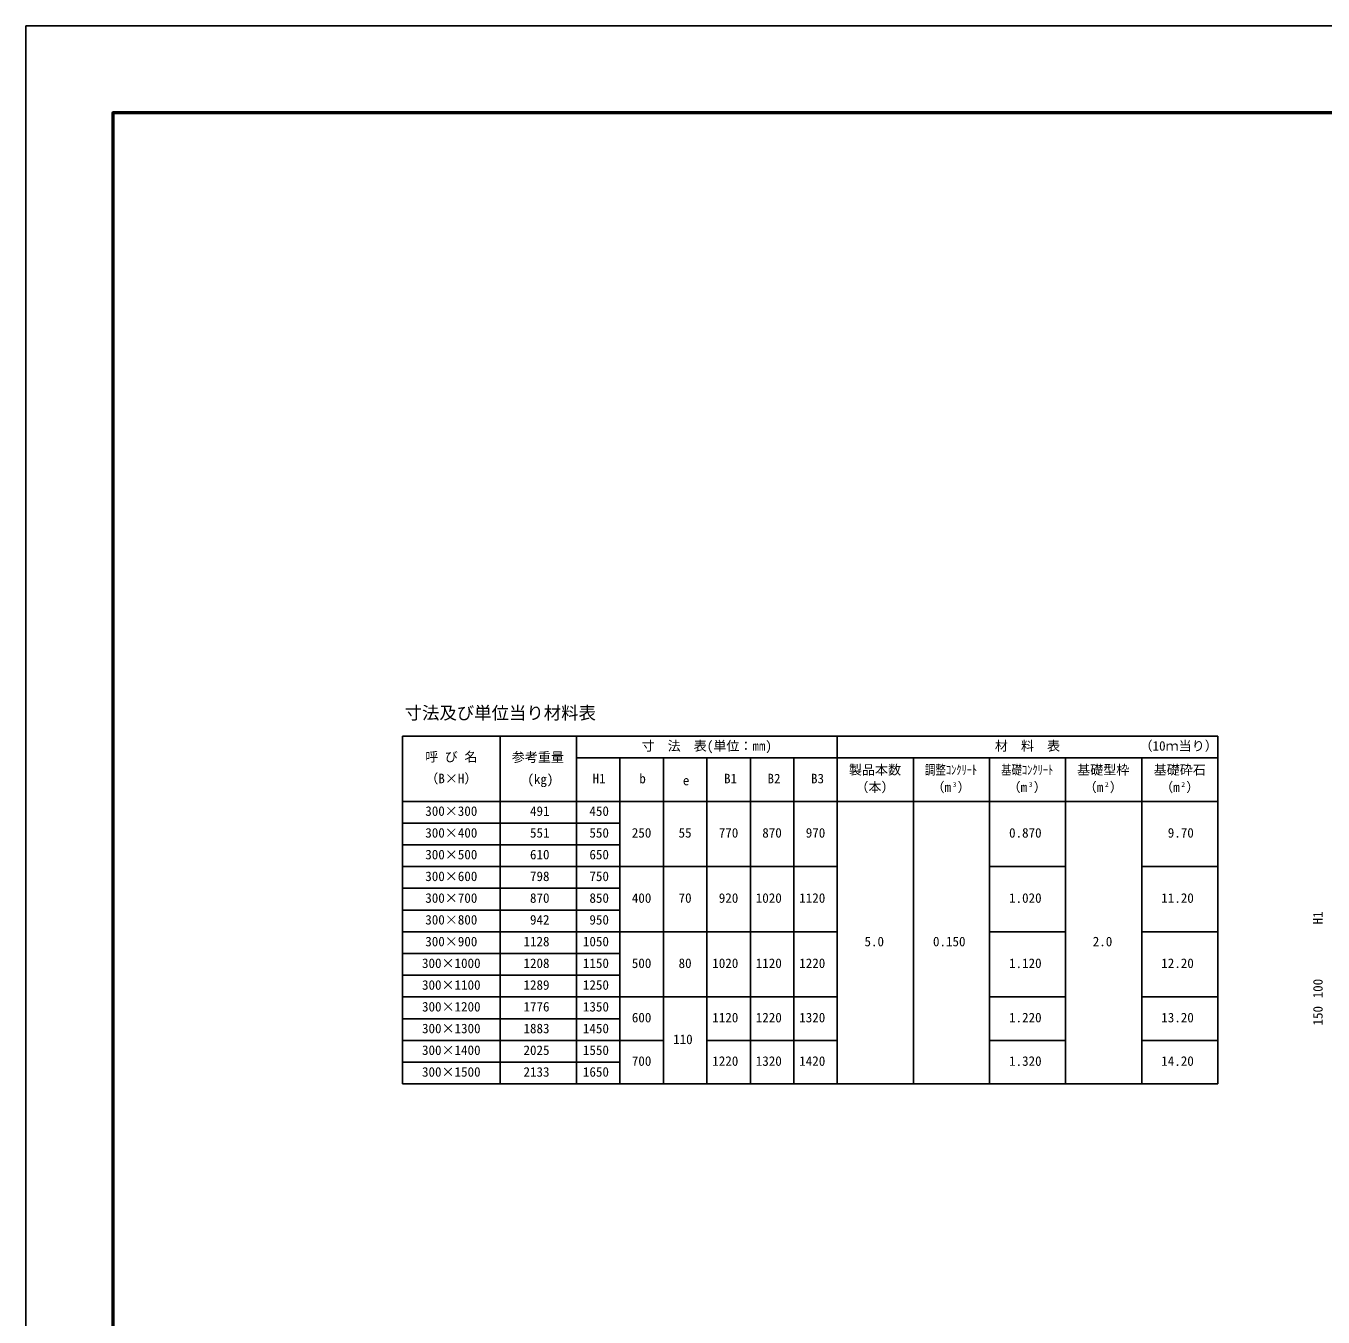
# Model space of a CAD drawing. Units: millimetres, scale not verified. Extents: x -16800 to 16800, y -5940 to 5940.
# Drawn here: x -16800 to -10834, y 0 to 5940 of the extents above; entities that cross this region are included whole.
import ezdxf
from ezdxf.enums import TextEntityAlignment as Align

# ---------------------------------------------------------------- set-up
doc = ezdxf.new("R2010")
doc.units = ezdxf.units.MM
doc.header["$LTSCALE"] = 20
for name, color, linetype, lineweight in [('0-0_DIM', 7, 'Continuous', 25), ('0-1_Defpoints', 5, 'Continuous', 25), ('0-3_HYO', 3, 'Continuous', 25), ('0-4_HYO2', 4, 'Continuous', 25), ('0-6_TXT', 7, 'Continuous', 25), ('0-7_WAKU', 3, 'Continuous', 25)]:
    doc.layers.add(name, color=color, linetype=linetype, lineweight=lineweight)
doc.styles.add('ＭＳ ゴシック', font='')
doc.styles.get('ＭＳ ゴシック').set_extended_font_data('MS Gothic')

msp = doc.modelspace()

# ---------------------------------------------------------------- linework, layer by layer
at = {"layer": '0-1_Defpoints'}
msp.add_lwpolyline([(-16800, -5940), (0, -5940), (0, 5940), (-16800, 5940)], close=True, dxfattribs=at)
at = {"layer": '0-3_HYO'}
for p, q in [((-15068.34, 2672.64), (-11318.34, 2672.64)), ((-15068.34, 2672.64), (-15068.34, 1072.64)), ((-14618.34, 2672.64), (-14618.34, 1072.64)), ((-14268.34, 2672.64), (-14268.34, 1072.64)), ((-13068.34, 2672.64), (-13068.34, 1072.64)), ((-11318.34, 2672.64), (-11318.34, 1072.64)), ((-14268.34, 2572.64), (-11318.34, 2572.64)), ((-14068.34, 2572.64), (-14068.34, 1072.64)), ((-13868.34, 2572.64), (-13868.34, 1072.64)), ((-13668.34, 2572.64), (-13668.34, 1072.64)), ((-13468.34, 2572.64), (-13468.34, 1072.64)), ((-13268.34, 2572.64), (-13268.34, 1072.64)), ((-12718.34, 2572.64), (-12718.34, 1072.64)), ((-12368.34, 2572.64), (-12368.34, 1072.64)), ((-12018.34, 2572.64), (-12018.34, 1072.64)), ((-11668.34, 2572.64), (-11668.34, 1072.64)), ((-15068.34, 2372.64), (-11318.34, 2372.64)), ((-15068.34, 1072.64), (-11318.34, 1072.64))]:
    msp.add_line(p, q, dxfattribs=at)
at = {"layer": '0-4_HYO2'}
for p, q in [((-15068.34, 2272.64), (-14068.34, 2272.64)), ((-15068.34, 2172.64), (-14068.34, 2172.64)), ((-15068.34, 2072.64), (-13068.34, 2072.64)), ((-12368.34, 2072.64), (-12018.34, 2072.64)), ((-11668.34, 2072.64), (-11318.34, 2072.64)), ((-15068.34, 1972.64), (-14068.34, 1972.64)), ((-15068.34, 1872.64), (-14068.34, 1872.64)), ((-15068.34, 1772.64), (-13068.34, 1772.64)), ((-12368.34, 1772.64), (-12018.34, 1772.64)), ((-11668.34, 1772.64), (-11318.34, 1772.64)), ((-15068.34, 1672.64), (-14068.34, 1672.64)), ((-15068.34, 1572.64), (-14068.34, 1572.64)), ((-15068.34, 1472.64), (-13068.34, 1472.64)), ((-12368.34, 1472.64), (-12018.34, 1472.64)), ((-11668.34, 1472.64), (-11318.34, 1472.64)), ((-15068.34, 1372.64), (-14068.34, 1372.64)), ((-15068.34, 1272.64), (-13868.34, 1272.64)), ((-13668.34, 1272.21), (-13068.34, 1272.21)), ((-12368.34, 1272.21), (-12018.34, 1272.21)), ((-11668.34, 1272.21), (-11318.34, 1272.21)), ((-15068.34, 1172.64), (-14068.34, 1172.64))]:
    msp.add_line(p, q, dxfattribs=at)
at = {"layer": '0-7_WAKU', "lineweight": 50}
msp.add_lwpolyline([(-16400, -5540), (-400, -5540), (-400, 5540), (-16400, 5540)], close=True, dxfattribs=at)

# ---------------------------------------------------------------- texts
at = {"layer": '0-0_DIM', "style": 'ＭＳ ゴシック'}
for s, p in [('H1', (-10823, 1806.33)), ('100', (-10823, 1466.33)), ('150', (-10823, 1341.33))]:
    msp.add_text(s, height=43.99, rotation=90, dxfattribs=at).set_placement(p, align=Align.BOTTOM_LEFT)
at = {"layer": '0-6_TXT', "style": 'ＭＳ ゴシック'}
for s, height, p in [('寸法及び単位当り材料表', 58.65, (-15058.34, 2732.64)), ('寸  法  表(単位：㎜)', 43.99, (-13968.34, 2592.64)), ('材  料  表', 43.99, (-12343.34, 2592.64)), ('（', 43.99, (-11678.34, 2592.64)), ('1', 43.99, (-11618.34, 2592.64)), ('0', 43.99, (-11588.34, 2592.64)), ('ｍ', 43.99, (-11558.34, 2592.64)), ('当', 43.99, (-11498.34, 2592.64)), ('り', 43.99, (-11438.34, 2592.64)), ('）', 43.99, (-11378.34, 2592.64)), ('呼 び 名', 43.99, (-14963.34, 2542.64)), ('参考重量', 43.99, (-14565.73, 2540.81)), ('（B×H）', 43.99, (-14963.34, 2442.64)), ('製品本数', 43.99, (-13015.13, 2482.64)), ('基礎型枠', 43.99, (-11965.13, 2482.64)), ('基礎砕石', 43.99, (-11613.34, 2482.64)), ('(kg)', 43.99, (-14493.7, 2439.29)), ('H1', 43.99, (-14193.84, 2442.33)), ('b', 43.99, (-13978.84, 2442.33)), ('e', 43.99, (-13778.84, 2433.5)), ('B1', 43.99, (-13589.35, 2442.33)), ('B2', 43.99, (-13389.35, 2442.33)), ('B3', 43.99, (-13189.35, 2442.33)), ('（本）', 43.99, (-12985.13, 2402.64)), ('（m ）', 43.99, (-12635.13, 2402.64)), ('3', 21.99, (-12537.65, 2432.64)), ('（m ）', 43.99, (-12285.13, 2402.64)), ('3', 21.99, (-12187.65, 2432.64)), ('（m ）', 43.99, (-11935.13, 2402.64)), ('2', 21.99, (-11837.65, 2432.64)), ('（m ）', 43.99, (-11583.34, 2402.64)), ('2', 21.99, (-11485.85, 2432.64)), ('300×300', 43.99, (-14963.34, 2292.64)), (' 491', 43.99, (-14511.67, 2292.64)), (' 450', 43.99, (-14238.34, 2292.64)), ('300×400', 43.99, (-14963.34, 2192.64)), (' 551', 43.99, (-14511.67, 2192.64)), (' 550', 43.99, (-14238.34, 2192.64)), ('250', 43.99, (-14013.34, 2192.64)), ('55', 43.99, (-13798.34, 2192.64)), (' 770', 43.99, (-13643.34, 2192.64)), (' 870', 43.99, (-13443.34, 2192.64)), (' 970', 43.99, (-13243.34, 2192.64)), ('0.870', 43.99, (-12278.34, 2192.64)), (' 9.70', 43.99, (-11578.34, 2192.64)), ('300×500', 43.99, (-14963.34, 2092.64)), (' 610', 43.99, (-14511.67, 2092.64)), (' 650', 43.99, (-14238.34, 2092.64)), ('300×600', 43.99, (-14963.34, 1992.64)), (' 798', 43.99, (-14511.67, 1992.64)), (' 750', 43.99, (-14238.34, 1992.64)), ('300×700', 43.99, (-14963.34, 1892.64)), (' 870', 43.99, (-14511.67, 1892.64)), (' 850', 43.99, (-14238.34, 1892.64)), ('400', 43.99, (-14013.34, 1892.64)), ('70', 43.99, (-13798.34, 1892.64)), (' 920', 43.99, (-13643.34, 1892.64)), ('1020', 43.99, (-13443.34, 1892.64)), ('1120', 43.99, (-13243.34, 1892.64)), ('1.020', 43.99, (-12278.34, 1892.64)), ('11.20', 43.99, (-11578.34, 1892.64)), ('300×800', 43.99, (-14963.34, 1792.64)), (' 942', 43.99, (-14511.67, 1792.64)), (' 950', 43.99, (-14238.34, 1792.64)), ('300×900', 43.99, (-14963.34, 1692.64)), ('1128', 43.99, (-14511.67, 1692.64)), ('1050', 43.99, (-14238.34, 1692.64)), ('5.0', 43.99, (-12943.34, 1692.64)), ('0.150', 43.99, (-12628.34, 1692.64)), ('2.0', 43.99, (-11893.34, 1692.64)), ('300×1000', 43.99, (-14978.34, 1592.64)), ('1208', 43.99, (-14511.67, 1592.64)), ('1150', 43.99, (-14238.34, 1592.64)), ('500', 43.99, (-14013.34, 1592.64)), ('80', 43.99, (-13798.34, 1592.64)), ('1020', 43.99, (-13643.34, 1592.64)), ('1120', 43.99, (-13443.34, 1592.64)), ('1220', 43.99, (-13243.34, 1592.64)), ('1.120', 43.99, (-12278.34, 1592.64)), ('12.20', 43.99, (-11578.34, 1592.64)), ('300×1100', 43.99, (-14978.34, 1492.64)), ('1289', 43.99, (-14511.67, 1492.64)), ('1250', 43.99, (-14238.34, 1492.64)), ('300×1200', 43.99, (-14978.34, 1392.64)), ('1776', 43.99, (-14511.67, 1392.64)), ('1350', 43.99, (-14238.34, 1392.64)), ('600', 43.99, (-14013.34, 1342.64)), ('1120', 43.99, (-13643.34, 1342.64)), ('1220', 43.99, (-13443.34, 1342.64)), ('1320', 43.99, (-13243.34, 1342.64)), ('1.220', 43.99, (-12278.34, 1342.64)), ('13.20', 43.99, (-11578.34, 1342.64)), ('300×1300', 43.99, (-14978.34, 1292.64)), ('1883', 43.99, (-14511.67, 1292.64)), ('1450', 43.99, (-14238.34, 1292.64)), ('110', 43.99, (-13823.34, 1242.64)), ('300×1400', 43.99, (-14978.34, 1192.64)), ('2025', 43.99, (-14511.67, 1192.64)), ('1550', 43.99, (-14238.34, 1192.64)), ('700', 43.99, (-14013.34, 1142.64)), ('1220', 43.99, (-13643.34, 1142.64)), ('1320', 43.99, (-13443.34, 1142.64)), ('1420', 43.99, (-13243.34, 1142.64)), ('1.320', 43.99, (-12278.34, 1142.64)), ('14.20', 43.99, (-11578.34, 1142.64)), ('300×1500', 43.99, (-14978.34, 1092.64)), ('2133', 43.99, (-14511.67, 1092.64)), ('1650', 43.99, (-14238.34, 1092.64))]:
    msp.add_text(s, height=height, dxfattribs=at).set_placement(p, align=Align.BOTTOM_LEFT)
at = {"layer": '0-6_TXT', "style": 'ＭＳ ゴシック', "width": 0.8}
for s, p in [('調整ｺﾝｸﾘｰﾄ', (-12665.13, 2482.64)), ('基礎ｺﾝｸﾘｰﾄ', (-12315.13, 2482.64))]:
    msp.add_text(s, height=43.99, dxfattribs=at).set_placement(p, align=Align.BOTTOM_LEFT)

doc.saveas('drawing.dxf')
